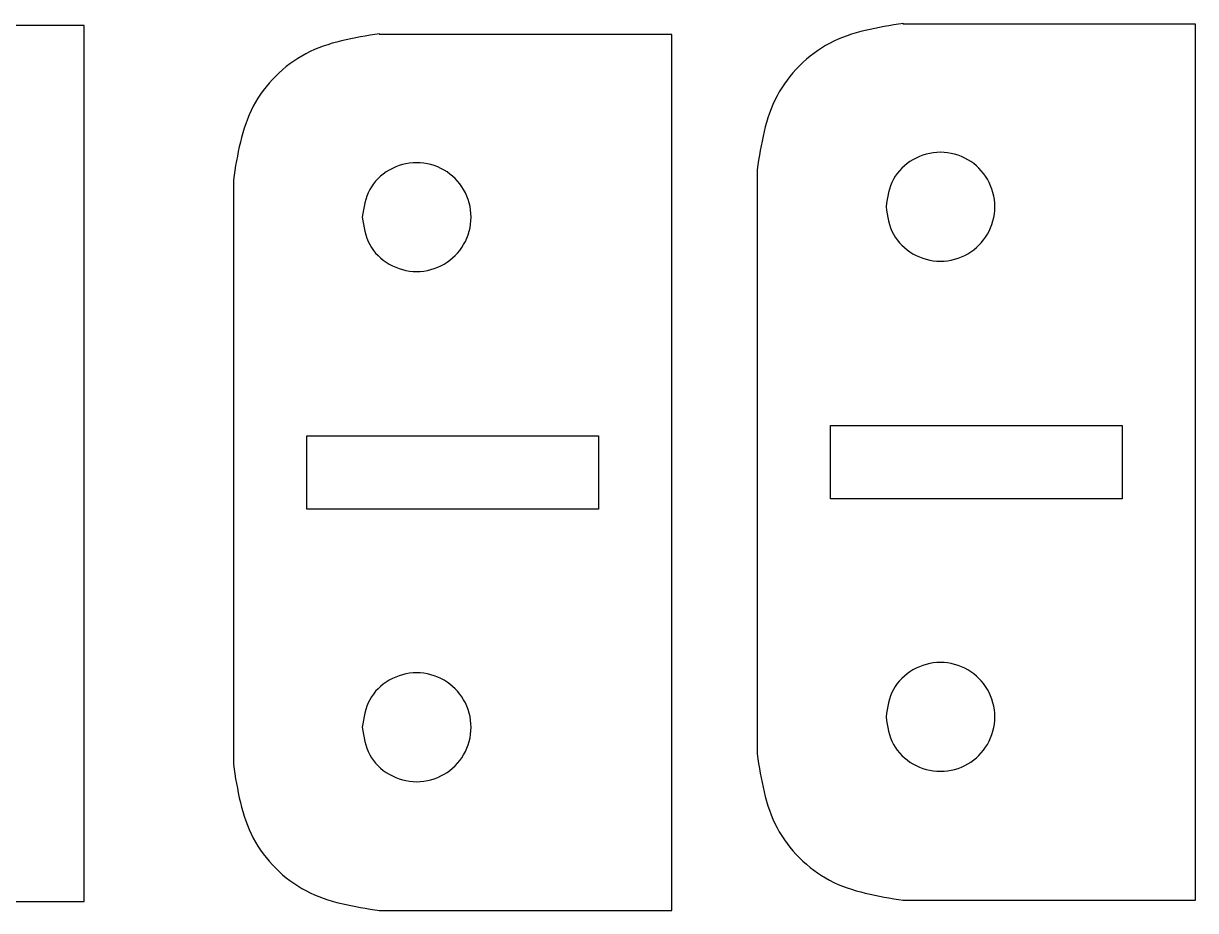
# Model space of a CAD drawing. Extents: x 5 to 194, y 2 to 286.
# Drawn here: x 94.95 to 127.09, y 8.38 to 32.71 of the extents above; entities that cross this region are included whole.
import ezdxf

# ---------------------------------------------------------------- set-up
doc = ezdxf.new("R2010")
doc.units = 0
doc.layers.add('Layer_1', color=7, linetype='CONTINUOUS')

msp = doc.modelspace()

# ---------------------------------------------------------------- linework, layer by layer
at = {"layer": 'Layer_1', "color": 7}
for p, q in [((96.612174, 32.659011), (88.590006, 32.659011)), ((96.612174, 8.634853), (96.612174, 32.659011)), ((127.089498, 32.690998), (119.067332, 32.690998)), ((127.089498, 8.666829), (127.089498, 32.690998)), ((112.727492, 32.406659), (104.705325, 32.406659)), ((112.727492, 8.38249), (112.727492, 32.406659)), ((115.066832, 28.690498), (115.066832, 12.667329)), ((100.704825, 28.406159), (100.704825, 12.38299)), ((117.077665, 19.673495), (117.077665, 21.684332)), ((117.077665, 21.684332), (125.078665, 21.684332)), ((125.078665, 21.684332), (125.078665, 19.673495)), ((102.715658, 19.389157), (102.715658, 21.39999)), ((102.715658, 21.39999), (110.716658, 21.39999)), ((110.716658, 21.39999), (110.716658, 19.389157)), ((125.078665, 19.673495), (117.077665, 19.673495)), ((110.716658, 19.389157), (102.715658, 19.389157)), ((94.60134, 8.634853), (96.612174, 8.634853)), ((104.705325, 8.38249), (110.716658, 8.38249)), ((110.716658, 8.38249), (112.727492, 8.38249)), ((119.067332, 8.666829), (125.078665, 8.666829)), ((125.078665, 8.666829), (127.089498, 8.666829))]:
    msp.add_line(p, q, dxfattribs=at)
for points in [[(119.077915, 32.712165), (118.375069, 32.601839), (117.672225, 32.491512), (117.053445, 32.164535)], [(104.715908, 32.427826), (104.013062, 32.3175), (103.310219, 32.207176), (102.691438, 31.880196)], [(117.053445, 32.164535), (116.453017, 31.847253), (115.931744, 31.32598), (115.614461, 30.725555)], [(102.691438, 31.880196), (102.09101, 31.562914), (101.569737, 31.041641), (101.252455, 30.441216)], [(115.614461, 30.725555), (115.287481, 30.106774), (115.177158, 29.403925), (115.066832, 28.701082)], [(101.252455, 30.441216), (100.925475, 29.822435), (100.815151, 29.119589), (100.704825, 28.41674)], [(119.340749, 28.973598), (119.117576, 28.844975), (118.9235, 28.658565), (118.805401, 28.438251)], [(120.093915, 29.177332), (119.831646, 29.177332), (119.570746, 29.106149), (119.340749, 28.973598)], [(120.847081, 28.973598), (120.619825, 29.106149), (120.356184, 29.177332), (120.093915, 29.177332)], [(121.382429, 28.438251), (121.253857, 28.658565), (121.067599, 28.844975), (120.847081, 28.973598)], [(104.978742, 28.689259), (104.755569, 28.560637), (104.561493, 28.374226), (104.443395, 28.153912)], [(105.731908, 28.892993), (105.469639, 28.892993), (105.208739, 28.821811), (104.978742, 28.689259)], [(106.485075, 28.689259), (106.257818, 28.821811), (105.99418, 28.892993), (105.731908, 28.892993)], [(107.020422, 28.153912), (106.89185, 28.374226), (106.705592, 28.560637), (106.485075, 28.689259)], [(118.805401, 28.438251), (118.683693, 28.211203), (118.64268, 27.948141), (118.601665, 27.685082)], [(121.586165, 27.685079), (121.586165, 27.948141), (121.514932, 28.2112), (121.382429, 28.438251)], [(104.443395, 28.153912), (104.321686, 27.926861), (104.280674, 27.663802), (104.239658, 27.40074)], [(107.224158, 27.40074), (107.224158, 27.663802), (107.152925, 27.926861), (107.020422, 28.153912)], [(118.601665, 27.685082), (118.64268, 27.422019), (118.683693, 27.15896), (118.805401, 26.931909)], [(121.382429, 26.931909), (121.514932, 27.15896), (121.586165, 27.422019), (121.586165, 27.685079)], [(104.239658, 27.40074), (104.280674, 27.137681), (104.321686, 26.874621), (104.443395, 26.647571)], [(107.020422, 26.647571), (107.152925, 26.874621), (107.224158, 27.137681), (107.224158, 27.40074)], [(118.805401, 26.931909), (118.9235, 26.711596), (119.117576, 26.525188), (119.340749, 26.396565)], [(120.847081, 26.396565), (121.067599, 26.525188), (121.253857, 26.711596), (121.382429, 26.931909)], [(104.443395, 26.647571), (104.561493, 26.427257), (104.755569, 26.240849), (104.978742, 26.112226)], [(106.485075, 26.112226), (106.705592, 26.240849), (106.89185, 26.427257), (107.020422, 26.647571)], [(119.340749, 26.396565), (119.570746, 26.264011), (119.831646, 26.192832), (120.093915, 26.192832)], [(120.093915, 26.192832), (120.356184, 26.192832), (120.619825, 26.264011), (120.847081, 26.396565)], [(104.978742, 26.112226), (105.208739, 25.979672), (105.469639, 25.908493), (105.731908, 25.908493)], [(105.731908, 25.908493), (105.99418, 25.908493), (106.257818, 25.979672), (106.485075, 26.112226)], [(120.093915, 15.186162), (119.831646, 15.186162), (119.570746, 15.114986), (119.340749, 14.982426)], [(120.847081, 14.982426), (120.619825, 15.114986), (120.356184, 15.186162), (120.093915, 15.186162)], [(105.731908, 14.901823), (105.469639, 14.901823), (105.208739, 14.830647), (104.978742, 14.698087)], [(106.485075, 14.698087), (106.257818, 14.830647), (105.99418, 14.901823), (105.731908, 14.901823)], [(119.340749, 14.982426), (119.117573, 14.853817), (118.9235, 14.667409), (118.805401, 14.447079)], [(121.382429, 14.447079), (121.253857, 14.667409), (121.067599, 14.853817), (120.847081, 14.982426)], [(104.978742, 14.698087), (104.755569, 14.569478), (104.561493, 14.383071), (104.443395, 14.16274)], [(107.020422, 14.16274), (106.89185, 14.383071), (106.705592, 14.569478), (106.485075, 14.698087)], [(104.443395, 14.16274), (104.321689, 13.935692), (104.280674, 13.672633), (104.239658, 13.409573)], [(107.224158, 13.409573), (107.224158, 13.672633), (107.152925, 13.935692), (107.020422, 14.16274)], [(118.805401, 14.447079), (118.683693, 14.220031), (118.64268, 13.956971), (118.601665, 13.693912)], [(121.586165, 13.693912), (121.586165, 13.956971), (121.514929, 14.220031), (121.382429, 14.447079)], [(118.601665, 13.693912), (118.64268, 13.430853), (118.683693, 13.167793), (118.805401, 12.940746)], [(121.382429, 12.940746), (121.514929, 13.167793), (121.586165, 13.430853), (121.586165, 13.693912)], [(104.239658, 13.409573), (104.280674, 13.146514), (104.321689, 12.883455), (104.443395, 12.656407)], [(107.020422, 12.656407), (107.152925, 12.883455), (107.224158, 13.146514), (107.224158, 13.409573)], [(118.805401, 12.940746), (118.9235, 12.720443), (119.117573, 12.534035), (119.340749, 12.405398)], [(120.847081, 12.405398), (121.067599, 12.534035), (121.253857, 12.720443), (121.382429, 12.940746)], [(104.443395, 12.656407), (104.561493, 12.436104), (104.755569, 12.249696), (104.978742, 12.121059)], [(106.485075, 12.121059), (106.705592, 12.249696), (106.89185, 12.436104), (107.020422, 12.656407)], [(115.066832, 12.677912), (115.177158, 11.975066), (115.287484, 11.27222), (115.614461, 10.653447)], [(100.704825, 12.393573), (100.815151, 11.690727), (100.925478, 10.987881), (101.252455, 10.369109)], [(119.340749, 12.405398), (119.570743, 12.272839), (119.831646, 12.201662), (120.093915, 12.201662)], [(120.093915, 12.201662), (120.356184, 12.201662), (120.619825, 12.272839), (120.847081, 12.405398)], [(104.978742, 12.121059), (105.208739, 11.9885), (105.469639, 11.917323), (105.731908, 11.917323)], [(105.731908, 11.917323), (105.99418, 11.917323), (106.257818, 11.9885), (106.485075, 12.121059)], [(115.614461, 10.653447), (115.931744, 10.05302), (116.453017, 9.531755), (117.053445, 9.214453)], [(101.252455, 10.369109), (101.569737, 9.768681), (102.09101, 9.247416), (102.691438, 8.930114)], [(117.053445, 9.214453), (117.672225, 8.88747), (118.375069, 8.777149), (119.077915, 8.666829)], [(102.691438, 8.930114), (103.310219, 8.603131), (104.013062, 8.492811), (104.715908, 8.38249)]]:
    msp.add_open_spline(points, degree=3, dxfattribs=at)

doc.saveas('drawing.dxf')
